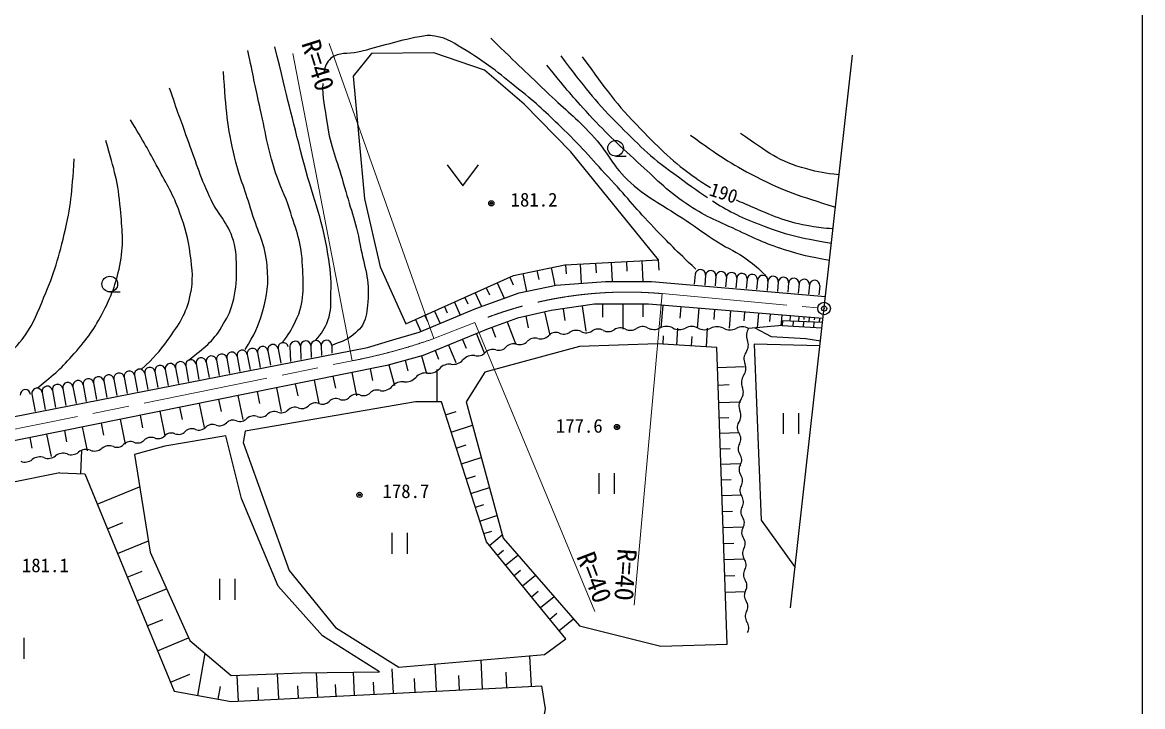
# Model space of a CAD drawing. Units: millimetres, scale not verified. Extents: x 40000 to 680000, y 20000 to 380000.
# Drawn here: x 471602 to 579000, y 259403 to 324994 of the extents above; entities that cross this region are included whole.
import ezdxf
from ezdxf.enums import TextEntityAlignment as Align

# ---------------------------------------------------------------- set-up
doc = ezdxf.new("R2010")
doc.units = ezdxf.units.MM
doc.header["$LTSCALE"] = 1000
doc.header["$PDMODE"] = 32
doc.header["$PDSIZE"] = 500
doc.linetypes.add('CHAIN', pattern=[18.5, 12, -1.5, 3.5, -1.5])
for name, color, linetype, lineweight in [('M-BGD', 7, 'Continuous', 25), ('M-BMK', 2, 'CHAIN', 13), ('M-BMK-SRVR', 3, 'Continuous', 25), ('M-STR-HTXT', 7, 'Continuous', 13), ('M-TTL-BAND', 7, 'Continuous', 25)]:
    doc.layers.add(name, color=color, linetype=linetype, lineweight=lineweight)
doc.layers.add('M-OTRS', color=6, linetype='Continuous')
doc.styles.add('ＭＳ ゴシック', font='')
doc.styles.get('ＭＳ ゴシック').set_extended_font_data('MS Gothic')

msp = doc.modelspace()

# ---------------------------------------------------------------- linework, layer by layer
at = {"layer": 'M-BGD'}
for p, q in [((545253, 268859), (551177, 321858)), ((528475, 312182), (529475, 312182)), ((512338, 311340), (513838, 309340)), ((513838, 309340), (515338, 311340)), ((523620, 301757), (532587, 302221)), ((525075, 301833), (525171, 299975)), ((526561, 301909), (526609, 300981)), ((528047, 301986), (528142, 300153)), ((529514, 302062), (529561, 301146)), ((530980, 302138), (531083, 300153)), ((532568, 302220), (532619, 301228)), ((508366, 296089), (518672, 300727)), ((518672, 300727), (523620, 301757)), ((519571, 300914), (519927, 299207)), ((520937, 301198), (521114, 300345)), ((522302, 301483), (522659, 299768)), ((523675, 301760), (523720, 300885)), ((536105, 300847), (536018, 299899)), ((537101, 300754), (537014, 299813)), ((517132, 300033), (517801, 298547)), ((518321, 300568), (518655, 299825)), ((519221, 299063), (522767, 299790)), ((522767, 299790), (527495, 300153)), ((527495, 300153), (531904, 300153)), ((531904, 300153), (548590, 298713)), ((538097, 300662), (538010, 299727)), ((539093, 300570), (539006, 299641)), ((540088, 300477), (540003, 299555)), ((541084, 300385), (540999, 299469)), ((542080, 300293), (541995, 299383)), ((543076, 300200), (542992, 299297)), ((544071, 300108), (543988, 299211)), ((545067, 300016), (544984, 299125)), ((546063, 299924), (545981, 299039)), ((547058, 299831), (546977, 298953)), ((548054, 299739), (547973, 298867)), ((479982, 299161), (480982, 299161)), ((514012, 298629), (514292, 298006)), ((515009, 299078), (515606, 297752)), ((515085, 297562), (519221, 299063)), ((516071, 299556), (516369, 298893)), ((509630, 295290), (515085, 297562)), ((512059, 297751), (512328, 297154)), ((513014, 298180), (513575, 296933)), ((526449, 297972), (522312, 297381)), ((523460, 297545), (523622, 296410)), ((525275, 297804), (525621, 295380)), ((531631, 297972), (526449, 297972)), ((527222, 297972), (527222, 296747)), ((529181, 297972), (529181, 295582)), ((531093, 297972), (531093, 296777)), ((548357, 296623), (531631, 297972)), ((533001, 297861), (532827, 295707)), ((534724, 297722), (534637, 296645)), ((536447, 297583), (536295, 295685)), ((509277, 296499), (509791, 295357)), ((510191, 296910), (510448, 296339)), ((511105, 297321), (511642, 296128)), ((519085, 296653), (516267, 295608)), ((522312, 297381), (519085, 296653)), ((519853, 296826), (520107, 295700)), ((521655, 297232), (522158, 294997)), ((537966, 297461), (537889, 296512)), ((539484, 297339), (539350, 295666)), ((540822, 297231), (540755, 296395)), ((542160, 297123), (542047, 295725)), ((543278, 297033), (543222, 296334)), ((544397, 296943), (544314, 295919)), ((545215, 296877), (545174, 296365)), ((546034, 296811), (545995, 296326)), ((546532, 296770), (546513, 296528)), ((547031, 296730), (546994, 296280)), ((547529, 296690), (547511, 296465)), ((548027, 296650), (547994, 296233)), ((516267, 295608), (510039, 293062)), ((516605, 295733), (516950, 294805)), ((518091, 296285), (518894, 294120)), ((534335, 294058), (534430, 295697)), ((537194, 293892), (537298, 295679)), ((544453, 295931), (541232, 295655)), ((541830, 295706), (543401, 294871)), ((544488, 296395), (544453, 295931)), ((544453, 295931), (548254, 295701)), ((548311, 296219), (544488, 296395)), ((545488, 296349), (545451, 295871)), ((546487, 296303), (546449, 295811)), ((547487, 296257), (547448, 295750)), ((504675, 293835), (507130, 294562)), ((507130, 294562), (509630, 295290)), ((513799, 294599), (514140, 293765)), ((515134, 295145), (515883, 293311)), ((533024, 294135), (533072, 294954)), ((535764, 293975), (535817, 294869)), ((543401, 294871), (546714, 294691)), ((546714, 294691), (548117, 294481)), ((470537, 287153), (504675, 293835)), ((494146, 293343), (494408, 291927)), ((495130, 293524), (495389, 292119)), ((496113, 293706), (496371, 292311)), ((497255, 293917), (497297, 292491)), ((498255, 293946), (498292, 292686)), ((499255, 293976), (499287, 292881)), ((500254, 294005), (500282, 293076)), ((501254, 294035), (501276, 293270)), ((511174, 293526), (511504, 292719)), ((512465, 294054), (513147, 292386)), ((538193, 293834), (532499, 294165)), ((539165, 265380), (538193, 293834)), ((488246, 292252), (488519, 290775)), ((489230, 292434), (489501, 290967)), ((490213, 292616), (490482, 291159)), ((491196, 292797), (491464, 291351)), ((492180, 292979), (492445, 291543)), ((493163, 293161), (493427, 291735)), ((510039, 293062), (506539, 292108)), ((506724, 292158), (507262, 290188)), ((508300, 292588), (508569, 291603)), ((509876, 293018), (510335, 291336)), ((502266, 291244), (465128, 283744)), ((482346, 291162), (482631, 289622)), ((483330, 291344), (483612, 289814)), ((484313, 291525), (484594, 290006)), ((485296, 291707), (485575, 290198)), ((486280, 291889), (486556, 290390)), ((487263, 292071), (487538, 290582)), ((501379, 291065), (501606, 289942)), ((506539, 292108), (502266, 291244)), ((503176, 291428), (503624, 289208)), ((504952, 291787), (505176, 290677)), ((511362, 288620), (511362, 291719)), ((538258, 291916), (540842, 292004)), ((476446, 290072), (476742, 288469)), ((477429, 290254), (477724, 288661)), ((478413, 290435), (478705, 288854)), ((479396, 290617), (479686, 289046)), ((480379, 290799), (480668, 289238)), ((481363, 290980), (481649, 289430)), ((497766, 290335), (497995, 289199)), ((499583, 290702), (500036, 288457)), ((538316, 290230), (539370, 290266)), ((472513, 289345), (472816, 287701)), ((473496, 289527), (473798, 287893)), ((474479, 289708), (474779, 288085)), ((475463, 289890), (475761, 288277)), ((492272, 289226), (492736, 286928)), ((494111, 289597), (494343, 288448)), ((495949, 289968), (496407, 287697)), ((486673, 288095), (486910, 286919)), ((488553, 288475), (489023, 286150)), ((490413, 288850), (490648, 287688)), ((511772, 288620), (509298, 288620)), ((516102, 275189), (511772, 288620)), ((538373, 288544), (540481, 288616)), ((480986, 286946), (481466, 284568)), ((482889, 287331), (483129, 286141)), ((484792, 287715), (485266, 285364)), ((512176, 287365), (513204, 287697)), ((538423, 287077), (539340, 287108)), ((544550, 287543), (544550, 285543)), ((546050, 285543), (546050, 287543)), ((475623, 285863), (475839, 284794)), ((477335, 286209), (477796, 283927)), ((479160, 286578), (479391, 285437)), ((512706, 285721), (514762, 286383)), ((472307, 285194), (472510, 284191)), ((473912, 285518), (474344, 283378)), ((538474, 285610), (540307, 285672)), ((477212, 281741), (477293, 283940)), ((513199, 284193), (514153, 284501)), ((538524, 284124), (539453, 284156)), ((513691, 282666), (515601, 283281)), ((538575, 282639), (540432, 282702)), ((475189, 281816), (477575, 281728)), ((477575, 281728), (486146, 260874)), ((514149, 281247), (515035, 281533)), ((526859, 281795), (526859, 279795)), ((528359, 279795), (528359, 281795)), ((478775, 278809), (482844, 280481)), ((514606, 279829), (516379, 280400)), ((538626, 281135), (539566, 281167)), ((538678, 279631), (540558, 279695)), ((515031, 278511), (515854, 278776)), ((515455, 277193), (517102, 277724)), ((538730, 278108), (539682, 278140)), ((479747, 276443), (481226, 277051)), ((507013, 276048), (507013, 274048)), ((508513, 274048), (508513, 276048)), ((515845, 275984), (516601, 276227)), ((538782, 276585), (540686, 276650)), ((480719, 274078), (483676, 275293)), ((523701, 265911), (516102, 275189)), ((516378, 274852), (517607, 275858)), ((538835, 275042), (539798, 275075)), ((517149, 273909), (517738, 274392)), ((517921, 272967), (519099, 273932)), ((538887, 273500), (540815, 273566)), ((481652, 271808), (483071, 272391)), ((518734, 271974), (519355, 272483)), ((519548, 270981), (520789, 271998)), ((538941, 271939), (539916, 271972)), ((482585, 269538), (485422, 270704)), ((490489, 271648), (490489, 269648)), ((491989, 269648), (491989, 271648)), ((520405, 269935), (521058, 270471)), ((521261, 268889), (522569, 269960)), ((538994, 270377), (540946, 270444)), ((483567, 267149), (485060, 267763)), ((522164, 267787), (522853, 268351)), ((523067, 266684), (524445, 267813)), ((471784, 263990), (471784, 265990)), ((484549, 264761), (487535, 265988)), ((488423, 260470), (489134, 264479)), ((520405, 261354), (520257, 264283)), ((511315, 260895), (511184, 263479)), ((515717, 261117), (515578, 263869)), ((485787, 261748), (487670, 262522)), ((492316, 259937), (492192, 262398)), ((496187, 260132), (496065, 262551)), ((499927, 260321), (499809, 262658)), ((503450, 260498), (503339, 262700)), ((507180, 260687), (507062, 263018)), ((509247, 260791), (509182, 262083)), ((513516, 261006), (513447, 262382)), ((518061, 261235), (517987, 262700)), ((490365, 260125), (490580, 261339)), ((491625, 259902), (521403, 261404)), ((494251, 260034), (494190, 261244)), ((498057, 260226), (497998, 261395)), ((501689, 260410), (501633, 261510)), ((505315, 260592), (505256, 261758)), ((486146, 260874), (491625, 259902))]:
    msp.add_line(p, q, dxfattribs=at)
for points in [[(532587, 302221), (524187, 312579), (519703, 317166), (515890, 320413), (511045, 322062), (505067, 322010), (503315, 319846), (504397, 308096), (505892, 301551), (508366, 296089)], [(532499, 294165), (525026, 293922), (515925, 291448), (514158, 288620), (517692, 275542), (525026, 267148), (532802, 265204), (539165, 265380)], [(548061, 293980), (541774, 294148), (542437, 277279), (545687, 272741)], [(509298, 288620), (492950, 285792), (492774, 284732), (497192, 272450), (501610, 266971), (507707, 263171), (521669, 264408), (523701, 265911)], [(475189, 281816), (456279, 278016), (455042, 276426), (459637, 264143), (464939, 256897), (467678, 254777), (473775, 254423), (488974, 254865), (508061, 255307), (518222, 255484), (521403, 257251), (521757, 259195), (521403, 261404)]]:
    msp.add_lwpolyline(points, dxfattribs=at)
msp.add_lwpolyline([(505851, 262729), (500373, 266176), (496131, 270947), (492597, 279342), (491095, 285351), (485263, 284379), (482347, 283583), (483849, 274217), (487648, 265734), (491625, 262376), (498340, 262641)], close=True, dxfattribs=at)
for centre, radius in [((528475, 312932), 750), ((516560, 307648), 100), ((516560, 307648), 80), ((516560, 307648), 60), ((516560, 307648), 40), ((516560, 307648), 20), ((516560, 307648), 20), ((479982, 299911), 750), ((528606, 286208), 100), ((528606, 286208), 80), ((528606, 286208), 60), ((528606, 286208), 40), ((528606, 286208), 20), ((528606, 286208), 20), ((503913, 279703), 100), ((503913, 279703), 80), ((503913, 279703), 60), ((503913, 279703), 40), ((503913, 279703), 20), ((503913, 279703), 20)]:
    msp.add_circle(centre, radius, dxfattribs=at)
for centre, radius, start, end in [((536603, 300800), 500, 354.70353, 174.70353), ((537599, 300708), 500, 354.70353, 174.70353), ((538595, 300616), 500, 354.70353, 174.70353), ((539590, 300524), 500, 354.70353, 174.70353), ((540586, 300431), 500, 354.70353, 174.70353), ((541582, 300339), 500, 354.70353, 174.70353), ((542578, 300247), 500, 354.70353, 174.70353), ((543573, 300154), 500, 354.70353, 174.70353), ((544569, 300062), 500, 354.70353, 174.70353), ((545565, 299970), 500, 354.70353, 174.70353), ((546561, 299877), 500, 354.70353, 174.70353), ((547556, 299785), 500, 354.70353, 174.70353), ((524679, 294457), 1018, 61.74279, 124.75189), ((525643, 296250), 1018, 241.74279, 304.75189), ((526803, 294578), 1018, 61.74279, 124.75189), ((527766, 296370), 1018, 241.74279, 304.75189), ((528927, 294698), 1018, 61.74279, 124.75189), ((529890, 296491), 1018, 241.74279, 304.75189), ((531050, 294819), 1018, 61.74279, 124.75189), ((532145, 296861), 1300, 241.84957, 297.43869), ((533344, 294554), 1300, 61.84957, 117.43869), ((534570, 296846), 1300, 241.84957, 297.43869), ((535768, 294538), 1300, 61.84957, 117.43869), ((536995, 296831), 1300, 241.84957, 297.43869), ((538193, 294523), 1300, 61.84957, 117.43869), ((539420, 296816), 1300, 241.84957, 297.43869), ((540618, 294508), 1300, 61.84957, 117.43869), ((542166, 294984), 1150, 144.32596, 203.49698), ((496605, 293797), 500, 10.46917, 190.46917), ((497755, 293932), 500, 1.68468, 181.68468), ((498755, 293961), 500, 1.68468, 181.68468), ((499754, 293991), 500, 1.68468, 181.68468), ((500754, 294020), 500, 1.68468, 181.68468), ((519289, 295090), 985, 252.99986, 317.07578), ((520731, 293749), 985, 72.99986, 137.07578), ((521307, 295633), 985, 252.99986, 317.07578), ((522749, 294291), 985, 72.99986, 137.07578), ((523519, 296129), 1018, 241.74279, 304.75189), ((540056, 294066), 1150, 324.32596, 23.49698), ((490705, 292707), 500, 10.46917, 190.46917), ((491688, 292888), 500, 10.46917, 190.46917), ((492671, 293070), 500, 10.46917, 190.46917), ((493655, 293252), 500, 10.46917, 190.46917), ((494638, 293433), 500, 10.46917, 190.46917), ((495621, 293615), 500, 10.46917, 190.46917), ((515252, 294006), 985, 252.99986, 317.07578), ((516694, 292664), 985, 72.99986, 137.07578), ((517270, 294548), 985, 252.99986, 317.07578), ((518713, 293207), 985, 72.99986, 137.07578), ((541925, 292724), 1150, 144.32596, 203.49698), ((485788, 291798), 500, 10.46917, 190.46917), ((486771, 291980), 500, 10.46917, 190.46917), ((487755, 292161), 500, 10.46917, 190.46917), ((488738, 292343), 500, 10.46917, 190.46917), ((489721, 292525), 500, 10.46917, 190.46917), ((512538, 290945), 1287, 82.52915, 138.4154), ((512872, 293496), 1287, 262.52915, 318.4154), ((514797, 291788), 1287, 82.52915, 138.4154), ((539815, 291807), 1150, 324.32596, 23.49698), ((479888, 290708), 500, 10.46917, 190.46917), ((480871, 290890), 500, 10.46917, 190.46917), ((481854, 291071), 500, 10.46917, 190.46917), ((482838, 291253), 500, 10.46917, 190.46917), ((483821, 291435), 500, 10.46917, 190.46917), ((484805, 291616), 500, 10.46917, 190.46917), ((510278, 290101), 1287, 82.52915, 138.4154), ((510613, 292653), 1287, 262.52915, 318.4154), ((541684, 290465), 1150, 144.32596, 203.49698), ((473988, 289618), 500, 10.46917, 190.46917), ((474971, 289799), 500, 10.46917, 190.46917), ((475954, 289981), 500, 10.46917, 190.46917), ((476938, 290163), 500, 10.46917, 190.46917), ((477921, 290344), 500, 10.46917, 190.46917), ((478904, 290526), 500, 10.46917, 190.46917), ((506094, 290966), 1287, 262.52915, 318.4154), ((508019, 289258), 1287, 82.52915, 138.4154), ((508354, 291809), 1287, 262.52915, 318.4154), ((539574, 289548), 1150, 324.32596, 23.49698), ((471886, 289295), 500, 4.57412, 184.57412), ((473004, 289436), 500, 10.46917, 190.46917), ((501653, 288010), 919, 68.62237, 135.03262), ((502323, 289721), 919, 248.62237, 315.03262), ((503623, 288422), 919, 68.62237, 135.03262), ((504292, 290133), 919, 248.62237, 315.03262), ((505592, 288835), 919, 68.62237, 135.03262), ((496414, 288483), 919, 248.62237, 315.03262), ((497714, 287185), 919, 68.62237, 135.03262), ((498384, 288896), 919, 248.62237, 315.03262), ((499683, 287597), 919, 68.62237, 135.03262), ((500353, 289308), 919, 248.62237, 315.03262), ((541443, 288206), 1150, 144.32596, 203.49698), ((491805, 285948), 919, 68.62237, 135.03262), ((492475, 287658), 919, 248.62237, 315.03262), ((493775, 286360), 919, 68.62237, 135.03262), ((494444, 288071), 919, 248.62237, 315.03262), ((495744, 286772), 919, 68.62237, 135.03262), ((539333, 287289), 1150, 324.32596, 23.49698), ((486566, 286421), 919, 248.62237, 315.03262), ((487866, 285123), 919, 68.62237, 135.03262), ((488535, 286834), 919, 248.62237, 315.03262), ((489835, 285535), 919, 68.62237, 135.03262), ((490505, 287246), 919, 248.62237, 315.03262), ((541058, 286147), 920, 149.22126, 215.57917), ((481957, 283885), 919, 68.62237, 135.03262), ((482627, 285596), 919, 248.62237, 315.03262), ((483927, 284298), 919, 68.62237, 135.03262), ((484596, 286009), 919, 248.62237, 315.03262), ((485896, 284710), 919, 68.62237, 135.03262), ((541143, 284135), 920, 149.22126, 215.57917), ((539562, 285076), 920, 329.22126, 35.57917), ((475480, 282568), 1128, 69.14637, 128.91291), ((476283, 284677), 1128, 249.14637, 308.91291), ((477700, 282921), 1128, 69.14637, 128.91291), ((478503, 285030), 1128, 249.14637, 308.91291), ((479921, 283274), 1128, 69.14637, 128.91291), ((480657, 285184), 919, 248.62237, 315.03262), ((539646, 283064), 920, 329.22126, 35.57917), ((471842, 283971), 1128, 249.14637, 308.91291), ((473259, 282215), 1128, 69.14637, 128.91291), ((474062, 284324), 1128, 249.14637, 308.91291), ((541227, 282122), 920, 149.22126, 215.57917), ((539730, 281052), 920, 329.22126, 35.57917), ((541311, 280110), 920, 149.22126, 215.57917), ((539815, 279039), 920, 329.22126, 35.57917), ((541396, 278098), 920, 149.22126, 215.57917), ((539899, 277027), 920, 329.22126, 35.57917), ((541480, 276086), 920, 149.22126, 215.57917), ((539983, 275015), 920, 329.22126, 35.57917), ((541564, 274073), 920, 149.22126, 215.57917), ((540068, 273003), 920, 329.22126, 35.57917), ((541649, 272061), 920, 149.22126, 215.57917), ((540152, 270990), 920, 329.22126, 35.57917), ((541733, 270049), 920, 149.22126, 215.57917), ((541817, 268037), 920, 149.22126, 215.57917), ((540236, 268978), 920, 329.22126, 35.57917), ((540321, 266966), 920, 329.22126, 35.57917)]:
    msp.add_arc(centre, radius, start, end, dxfattribs=at)
for points, knots in [([(536152, 301344), (534193, 303227), (533663, 303741), (532134, 305343), (530501, 307052), (529683, 308099), (528081, 309837), (526315, 311754), (525379, 312881), (523513, 314701), (522010, 316166), (521173, 317000), (519534, 318311), (517493, 319944), (516385, 320928), (514155, 322290), (513045, 322968), (512416, 323470), (511134, 323690), (510566, 323788), (510227, 323723), (509660, 323616), (507328, 323178), (506073, 322698), (503765, 322143), (502761, 321901), (501985, 322208), (501186, 321553), (500739, 321186), (500625, 320797), (500523, 320227), (500521, 320215), (500519, 320203), (500517, 320191)], [0, 0, 0, 0, 1, 1, 1, 2, 2, 2, 3, 3, 3, 4, 4, 4, 5, 5, 5, 6, 6, 6, 7, 7, 7, 8, 8, 8, 9, 9, 9, 10, 10, 10, 11, 11, 11, 11]), ([(516513, 323469), (519229, 320846), (519915, 320180), (522113, 318090), (523691, 316589), (524677, 315850), (526165, 314258), (527759, 312555), (528178, 311164), (529923, 309616), (531799, 307954), (533158, 307418), (535229, 306006), (536409, 305201), (537050, 304719), (538250, 303943), (539344, 303234), (540087, 303038), (541123, 302248), (541843, 301699), (542107, 301471), (542866, 300722)], [0, 0, 0, 0, 1, 1, 1, 2, 2, 2, 3, 3, 3, 4, 4, 4, 5, 5, 5, 6, 6, 6, 7, 7, 7, 7]), ([(496486, 294283), (497165, 295087), (497379, 295492), (497797, 296353), (498709, 298232), (498540, 299572), (498460, 301658), (498377, 303842), (497869, 305028), (497207, 307111), (496769, 308492), (496326, 309196), (495881, 310574), (495081, 313052), (494899, 314517), (494334, 317058), (493880, 319097), (493742, 319756), (493229, 322290)], [0, 0, 0, 0, 1, 1, 1, 2, 2, 2, 3, 3, 3, 4, 4, 4, 5, 5, 5, 6, 6, 6, 6]), ([(499716, 294490), (500330, 295247), (500582, 295598), (500892, 296427), (501257, 297403), (501144, 298038), (501186, 299080), (501245, 300522), (501116, 301338), (500892, 302764), (500313, 306439), (499387, 308371), (498460, 311974), (497390, 316139), (497070, 317468), (495807, 322659)], [0, 0, 0, 0, 1, 1, 1, 2, 2, 2, 3, 3, 3, 4, 4, 4, 5, 5, 5, 5]), ([(523218, 321774), (525586, 318672), (526302, 317691), (528597, 315364), (530601, 313332), (531727, 312158), (534050, 310501), (535278, 309624), (536285, 308875), (537279, 308207)], [0, 0, 0, 0, 1, 1, 1, 2, 2, 2, 3, 3, 3, 3]), ([(525281, 321701), (527706, 318357), (528442, 317255), (530881, 314774), (532825, 312797), (533915, 311648), (536187, 310058), (536687, 309708), (537146, 309418), (537588, 309164)], [0, 0, 0, 0, 1, 1, 1, 2, 2, 2, 3, 3, 3, 3]), ([(492973, 293634), (493867, 295143), (494199, 295749), (494629, 297237), (495110, 298905), (495212, 299929), (495071, 301658), (494900, 303747), (494194, 304808), (493597, 306816), (492995, 308841), (492490, 309926), (491976, 311974), (491177, 315156), (491169, 316427), (490871, 320301)], [0, 0, 0, 0, 1, 1, 1, 2, 2, 2, 3, 3, 3, 4, 4, 4, 5, 5, 5, 5]), ([(548975, 302154), (546946, 302545), (546314, 302681), (544660, 303206), (542791, 303799), (541793, 304286), (540018, 305122), (538108, 306022), (536968, 306430), (535229, 307627), (533261, 308981), (532346, 309991), (530587, 311606), (528593, 313436), (527479, 314474), (525650, 316469), (524118, 318139), (523614, 318744), (521892, 320890)], [0, 0, 0, 0, 1, 1, 1, 2, 2, 2, 3, 3, 3, 4, 4, 4, 5, 5, 5, 6, 6, 6, 6]), ([(500397, 319136), (500333, 317829), (500610, 316809), (500818, 315290), (501129, 313014), (501762, 311833), (502365, 309616), (503000, 307285), (503536, 306021), (503986, 303648), (504387, 301536), (504917, 300336), (504723, 298195), (504643, 297312), (504616, 296772), (504207, 295985), (504029, 295641), (503825, 295515), (503544, 295248), (502810, 294550), (502314, 294454), (501254, 294035)], [0, 0, 0, 0, 1, 1, 1, 2, 2, 2, 3, 3, 3, 4, 4, 4, 5, 5, 5, 6, 6, 6, 7, 7, 7, 7]), ([(487545, 292616), (489092, 293878), (489820, 294318), (490723, 295837), (491210, 296656), (491524, 297124), (491755, 298048), (492057, 299257), (492145, 299971), (492123, 301216), (492104, 302345), (492154, 303010), (491829, 304090), (491290, 305878), (490315, 306589), (489544, 308290), (488578, 310422), (488212, 311691), (487407, 313890), (486726, 315754), (486514, 316356), (485713, 318680)], [0, 0, 0, 0, 1, 1, 1, 2, 2, 2, 3, 3, 3, 4, 4, 4, 5, 5, 5, 6, 6, 6, 7, 7, 7, 7]), ([(482992, 291729), (484255, 292910), (484690, 293365), (485565, 294585), (486653, 296101), (487312, 297033), (487702, 298858), (488021, 300350), (487897, 301251), (487702, 302764), (487494, 304384), (487225, 305280), (486671, 306816), (486051, 308536), (485459, 309399), (484607, 311016), (483635, 312865), (483267, 313465), (481955, 315658)], [0, 0, 0, 0, 1, 1, 1, 2, 2, 2, 3, 3, 3, 4, 4, 4, 5, 5, 5, 6, 6, 6, 6]), ([(473045, 289952), (474758, 291350), (475340, 291829), (476576, 293258), (477835, 294714), (478505, 295595), (479376, 297311), (480257, 299048), (480648, 300111), (480997, 302027), (481353, 303981), (481160, 305132), (480997, 307111), (480782, 309721), (480437, 310718), (479597, 313669)], [0, 0, 0, 0, 1, 1, 1, 2, 2, 2, 3, 3, 3, 4, 4, 4, 5, 5, 5, 5]), ([(535671, 314185), (538423, 312180), (539355, 311529), (541934, 310206), (544768, 308752), (545976, 308402), (549549, 307288)], [0, 0, 0, 0, 1, 1, 1, 2, 2, 2, 2]), ([(549896, 310394), (548502, 310499), (547987, 310635), (546797, 310943), (544080, 311646), (543111, 312554), (540460, 314332)], [0, 0, 0, 0, 1, 1, 1, 2, 2, 2, 2]), ([(463579, 288855), (465503, 289943), (466082, 290280), (467586, 291343), (469224, 292499), (470346, 292993), (471565, 294585), (472536, 295852), (472861, 296724), (473481, 298195), (474517, 300653), (475009, 302083), (475618, 304680), (476268, 307450), (476333, 308554), (476576, 311901)], [0, 0, 0, 0, 1, 1, 1, 2, 2, 2, 3, 3, 3, 4, 4, 4, 5, 5, 5, 5]), ([(537771, 307882), (539065, 307047), (540398, 306334), (542229, 305637), (544844, 304643), (545996, 304366), (549164, 303843)], [0, 0, 0, 0, 1, 1, 1, 2, 2, 2, 2]), ([(540041, 307974), (540552, 307755), (541098, 307527), (541713, 307258), (543765, 306363), (544954, 305843), (547165, 305490), (548002, 305356), (548326, 305293), (549320, 305242)], [0, 0, 0, 0, 1, 1, 1, 2, 2, 2, 3, 3, 3, 3])]:
    msp.add_open_spline(points, degree=3, knots=knots, dxfattribs=at)
for p in [(516560, 307648), (528606, 286208), (503913, 279703)]:
    msp.add_point(p, dxfattribs=at)
at = {"layer": 'M-BMK'}
for p, q in [((532931, 298991), (547864, 297617)), ((511039, 294682), (514975, 296233)), ((465131, 284828), (503225, 292556))]:
    msp.add_line(p, q, dxfattribs=at)
for centre, radius, start, end in [((529547, 261193), 37949, 84.88438, 112.58039), ((492949, 345753), 54181, 280.93355, 289.50538)]:
    msp.add_arc(centre, radius, start, end, dxfattribs=at)
at = {"layer": 'M-BMK-SRVR'}
msp.add_circle((548462, 297562), 600, dxfattribs=at)
at = {"layer": 'M-OTRS'}
msp.add_point((548462, 297562), dxfattribs=at)
at = {"layer": 'M-STR-HTXT'}
for p, q in [((511039, 294682), (501022, 322960)), ((503225, 292556), (497535, 322011)), ((532931, 298991), (530256, 269111)), ((514975, 296233), (526495, 268533))]:
    msp.add_line(p, q, dxfattribs=at)
at = {"layer": 'M-TTL-BAND'}
msp.add_line((579000, 20000), (579000, 370000), dxfattribs=at)

# ---------------------------------------------------------------- texts
at = {"layer": 'M-BGD', "style": 'ＭＳ ゴシック'}
msp.add_text('190', height=1320, rotation=342.121, dxfattribs=at).set_placement((538516, 307642), align=Align.BOTTOM_CENTER)
for s, p in [('181.2', (520656, 306944)), ('177.6', (524992, 285262)), ('178.7', (508370, 278999)), ('181.1', (473800, 271892))]:
    msp.add_text(s, height=1320, dxfattribs=at).set_placement(p, align=Align.BOTTOM_CENTER)
at = {"layer": 'M-STR-HTXT', "style": 'ＭＳ ゴシック'}
for rotation, p in [(287.421, (498551, 320444)), (290.855, (525067, 271270)), (266.109, (527975, 272143))]:
    msp.add_text('R=40', height=1833, rotation=rotation, dxfattribs=at).set_placement(p, align=Align.BOTTOM_CENTER)

doc.saveas('drawing.dxf')
